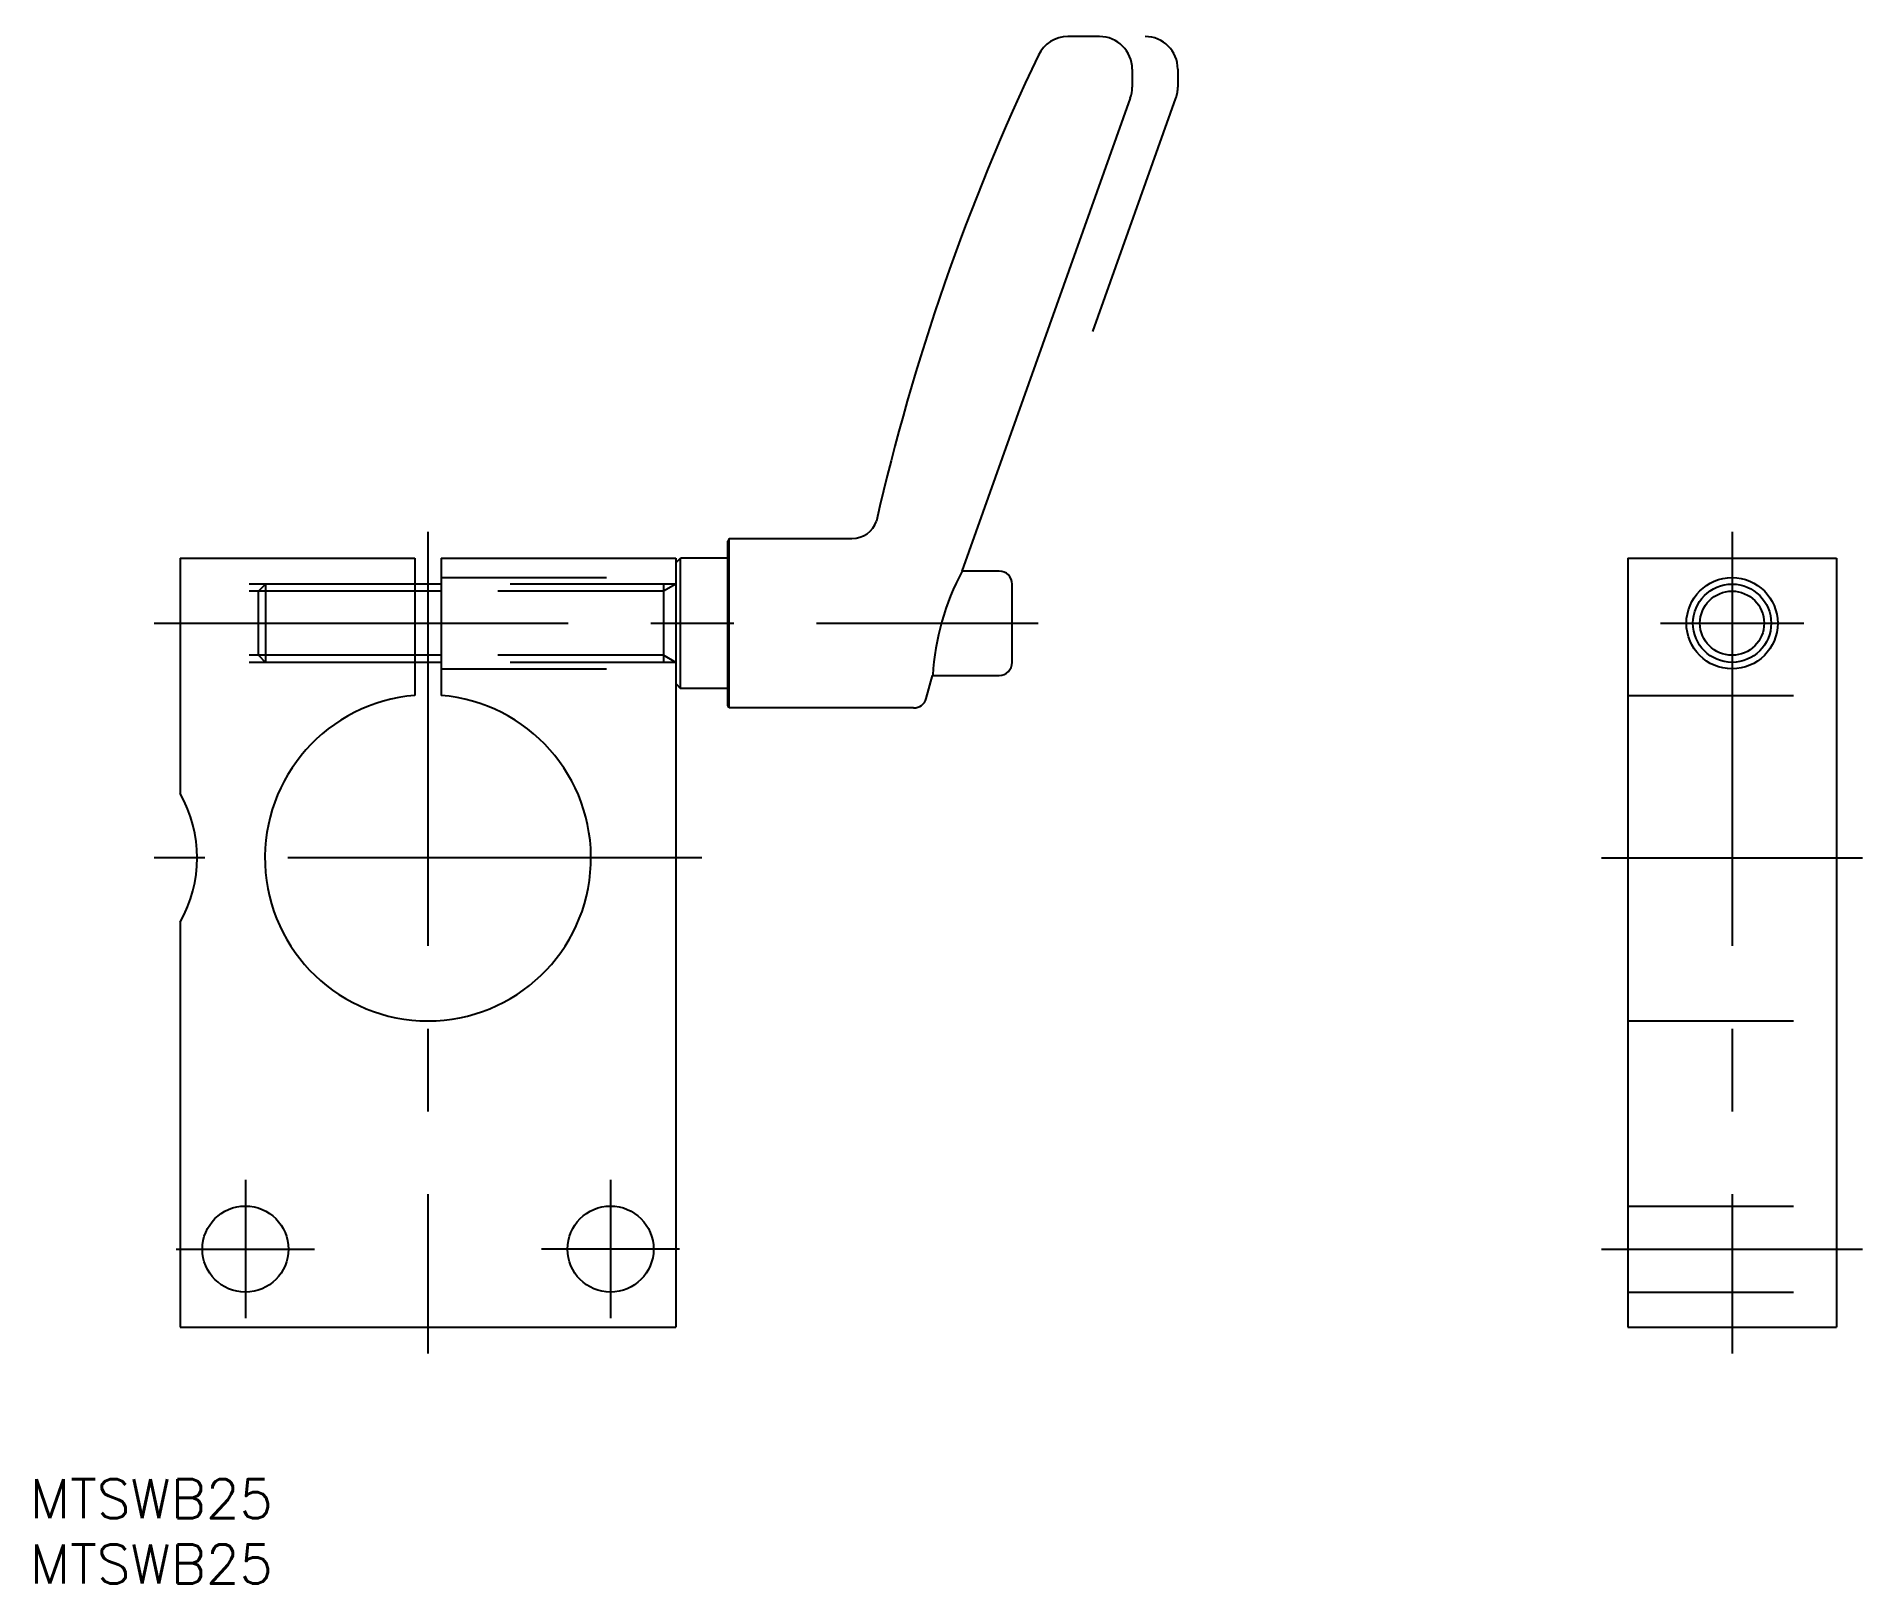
# Model space of a CAD drawing. Extents: x -30 to 110, y -56 to 63.
import ezdxf

# ---------------------------------------------------------------- set-up
doc = ezdxf.new("R2010")
doc.units = 0
for name, pattern in [('CENTER', [50.8, 31.75, -6.35, 6.35, -6.35]), ('DASHED', [19.05, 12.7, -6.35]), ('PHANTOM', [63.5, 31.75, -6.35, 6.35, -6.35, 6.35, -6.35])]:
    doc.linetypes.add(name, pattern=pattern)
doc.layers.get('0').update_dxf_attribs({"linetype": 'CONTINUOUS'})
doc.layers.add('CENTER', color=1, linetype='CENTER')
doc.styles.get("Standard").update_dxf_attribs({"font": 'txt.shx', "height": 3, "bigfont": 'bigfont.shx'})

# ---------------------------------------------------------------- blocks, each defined once
blk = doc.blocks.new('*U2')
at = {"color": 7, "linetype": 'CONTINUOUS'}
blk.add_text('MTSWB25', height=3, dxfattribs=at).set_placement((-30.53, -50.65))
blk = doc.blocks.new('*U3')
at = {"color": 7, "linetype": 'CONTINUOUS'}
blk.add_text('MTSWB25', height=3, dxfattribs=at).set_placement((-30.53, -55.65))

msp = doc.modelspace()

# ---------------------------------------------------------------- linework, layer by layer
at = {"color": 7, "linetype": 'CONTINUOUS'}
for p, q in [((51.5, 63), (49.07, 63)), ((54, 60.5), (54, 59.11)), ((40.96, 22), (53.86, 58.27)), ((23.09, 24.5), (23, 24.3)), ((23, 11.7), (23, 24.3)), ((23.09, 24.5), (32.51, 24.5)), ((23.09, 11.5), (23.09, 24.5)), ((-19, 23), (-1, 23)), ((-19, 23), (-19, 4.93)), ((-1, 23), (-1, 12.46)), ((1, 23), (19, 23)), ((1, 23), (1, 12.46)), ((19, 22.63), (19.37, 23)), ((19, 23), (19, -36)), ((23, 23), (19.37, 23)), ((19.37, 13), (19.37, 23)), ((92, 23), (108, 23)), ((92, 23), (92, -36)), ((108, 23), (108, -36)), ((43.8, 22), (40.96, 22)), ((1, 21), (-1, 21)), ((44.8, 15), (44.8, 21)), ((1, 15), (-1, 15)), ((19, 13.37), (19.37, 13)), ((23, 13), (19.37, 13)), ((38.21, 12.23), (38.7, 14)), ((38.7, 14), (43.8, 14)), ((23.09, 11.5), (23, 11.7)), ((37.24, 11.5), (23.09, 11.5)), ((-19, -4.93), (-19, -36)), ((-19, -36), (19, -36)), ((92, -36), (108, -36))]:
    msp.add_line(p, q, dxfattribs=at)
at = {"color": 3, "linetype": 'PHANTOM'}
for p, q in [((57.5, 60.5), (57.5, 59.11)), ((50.99, 40.37), (57.36, 58.27))]:
    msp.add_line(p, q, dxfattribs=at)
at = {"color": 3, "linetype": 'DASHED'}
for p, q in [((1, 21.5), (19, 21.5)), ((-1, 21), (-19, 21)), ((-1, 20.46), (-19, 20.46)), ((-13, 20.46), (-12.46, 21)), ((-13, 15.54), (-13, 20.46)), ((-12.46, 21), (-12.46, 15)), ((19, 21), (1, 21)), ((18.06, 20.46), (1, 20.46)), ((19, 21), (18.06, 20.46)), ((18.06, 21), (18.06, 15)), ((-1, 15.54), (-19, 15.54)), ((-13, 15.54), (-12.46, 15)), ((18.06, 15.54), (1, 15.54)), ((19, 15), (18.06, 15.54)), ((-1, 15), (-19, 15)), ((19, 15), (1, 15)), ((1, 14.5), (19, 14.5)), ((92, 12.46), (108, 12.47)), ((92, -12.5), (108, -12.5)), ((92, -26.7), (108, -26.7)), ((92, -33.3), (108, -33.3))]:
    msp.add_line(p, q, dxfattribs=at)
at = {"color": 3, "linetype": 'CONTINUOUS'}
for p, q in [((1, 20.46), (-1, 20.46)), ((1, 15.54), (-1, 15.54))]:
    msp.add_line(p, q, dxfattribs=at)
at = {"color": 7, "linetype": 'CONTINUOUS'}
for centre, radius in [((100, 18), 3.5), ((100, 18), 2.46), ((-14, -30), 3.3), ((14, -30), 3.3)]:
    msp.add_circle(centre, radius, dxfattribs=at)
at = {"color": 3, "linetype": 'CONTINUOUS'}
msp.add_circle((100, 18), 3, dxfattribs=at)
at = {"color": 7, "linetype": 'CONTINUOUS'}
for centre, radius, start, end in [((49.07, 60.5), 2.5, 90, 154.5073), ((51.5, 60.5), 2.5, 360, 90), ((201.43, -12.15), 171.3, 154.5073, 167.1877), ((51.5, 59.11), 2.5, 340.4256, 0), ((32.51, 26.5), 2, 270, 340.621), ((58.39, 12.78), 19.72, 152.1114, 176.4391), ((43.8, 21), 1, 0, 90), ((43.8, 15), 1, 270, 0), ((0, 0), 12.5, 94.5886, 85.4114), ((37.24, 12.5), 1, 270, 344.2753), ((-27.7, 0), 10, 330.4586, 29.5414)]:
    msp.add_arc(centre, radius, start, end, dxfattribs=at)
at = {"color": 3, "linetype": 'PHANTOM'}
for centre, start, end in [((55, 60.5), 360, 90), ((55, 59.11), 340.4256, 0)]:
    msp.add_arc(centre, 2.5, start, end, dxfattribs=at)
at = {"layer": 'CENTER', "color": 1, "linetype": 'CENTER'}
for p, q in [((0, 25), (0, -38)), ((100, 25), (100, -38)), ((-21, 18), (46.8, 18)), ((94.5, 18), (105.5, 18)), ((21, 0), (-21, 0)), ((90, 0), (110, 0)), ((-14, -24.7), (-14, -35.3)), ((14, -24.7), (14, -35.3)), ((-19.3, -30), (-8.7, -30)), ((19.3, -30), (8.7, -30)), ((90, -30), (110, -30))]:
    msp.add_line(p, q, dxfattribs=at)

# ---------------------------------------------------------------- block references
at = {"color": 7, "linetype": 'CONTINUOUS'}
for name in ['*U2', '*U3']:
    msp.add_blockref(name, (0, 0), dxfattribs=at)

doc.saveas('drawing.dxf')
